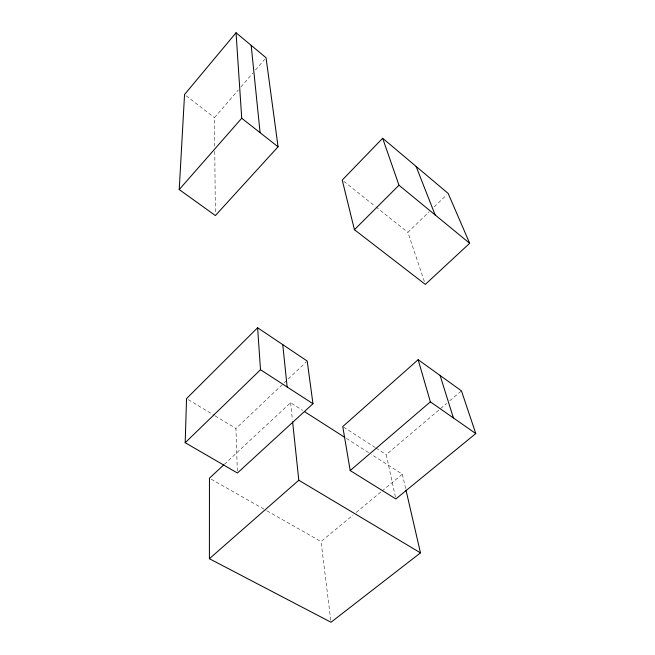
<?xml version="1.0" encoding="UTF-8"?>
<svg xmlns="http://www.w3.org/2000/svg" width="655" height="655" viewBox="0 0 655 655"><rect width="100%" height="100%" fill="white"/><g stroke="black" fill="none" stroke-linecap="round" stroke-linejoin="round"><path stroke-width="0.49" stroke-dasharray="3.27 2.46" d="M214.734 146.221L214.463 117.663L238.281 90.005M240.925 86.935L252.83 73.106M255.483 70.028L264.743 59.278M424.342 281.494L407.885 232.337L429.123 211.827M434.249 206.874L446.702 194.846M237.347 470.986L235.947 428.485L306.458 361.748M224.338 464.338L290.591 402.702L302.618 410.398M395.415 496.973L386.245 454.652L446.726 403.357M449.821 400.729L461.456 390.863M330.75 620.236L321.04 541.57L353.086 515.01M356.214 512.423L381.218 491.692M382.004 491.045L402.317 474.195L371.377 454.398M211.221 479.198L266.135 510.384M267.019 510.892L321.04 541.57M188.288 399.64L214.283 415.368M215.151 415.892L235.947 428.485M346.454 438.449L370.517 453.85M343.605 427.117L375.159 447.496M376.011 448.045L386.245 454.652M186.159 95.769L214.463 117.663M343.842 181.361L375.061 206.21M375.864 206.849L407.885 232.337M402.317 474.195L405.772 489.138M290.591 402.702L292.4 419.814M214.774 151.313L215.356 212.498"/><path stroke-width="0.98" d="M406.002 490.128L420.485 552.869L330.996 622.25L209.403 558.723L209.453 478.191L223.592 465.034M185.185 442.714L186.552 398.592L257.603 327.754L307.203 361.044L312.967 403.726L237.421 473.008L185.185 442.714L260.51 369.739L257.603 327.754M179.216 189.565L184.546 94.516L236.037 32.75L266.061 57.738L278.064 146.794L215.389 215.56L179.216 189.565L241.728 118.252L236.037 32.75M382.659 138.254L342.246 180.084L354.429 229.7L425.316 284.393L469.676 243.292L448.167 193.438L382.659 138.254L398.985 185.234L469.676 243.292M354.429 229.7L398.985 185.234M418.144 359.693L342.753 426.569L350.188 470.56L395.841 498.938L475.784 433.569L461.456 390.863L418.144 359.693L430.368 401.859L475.784 433.569M209.403 558.723L298.803 480.23L292.613 421.828M350.188 470.56L430.368 401.859M298.803 480.23L420.485 552.869M304.338 411.496L344.735 437.352M260.51 369.739L312.967 403.726M241.728 118.252L278.064 146.794M416.097 166.419L435.141 214.922M440.103 375.495L453.416 417.956M282.764 344.636L287.144 386.999M251.176 45.351L260.084 132.67"/></g></svg>
